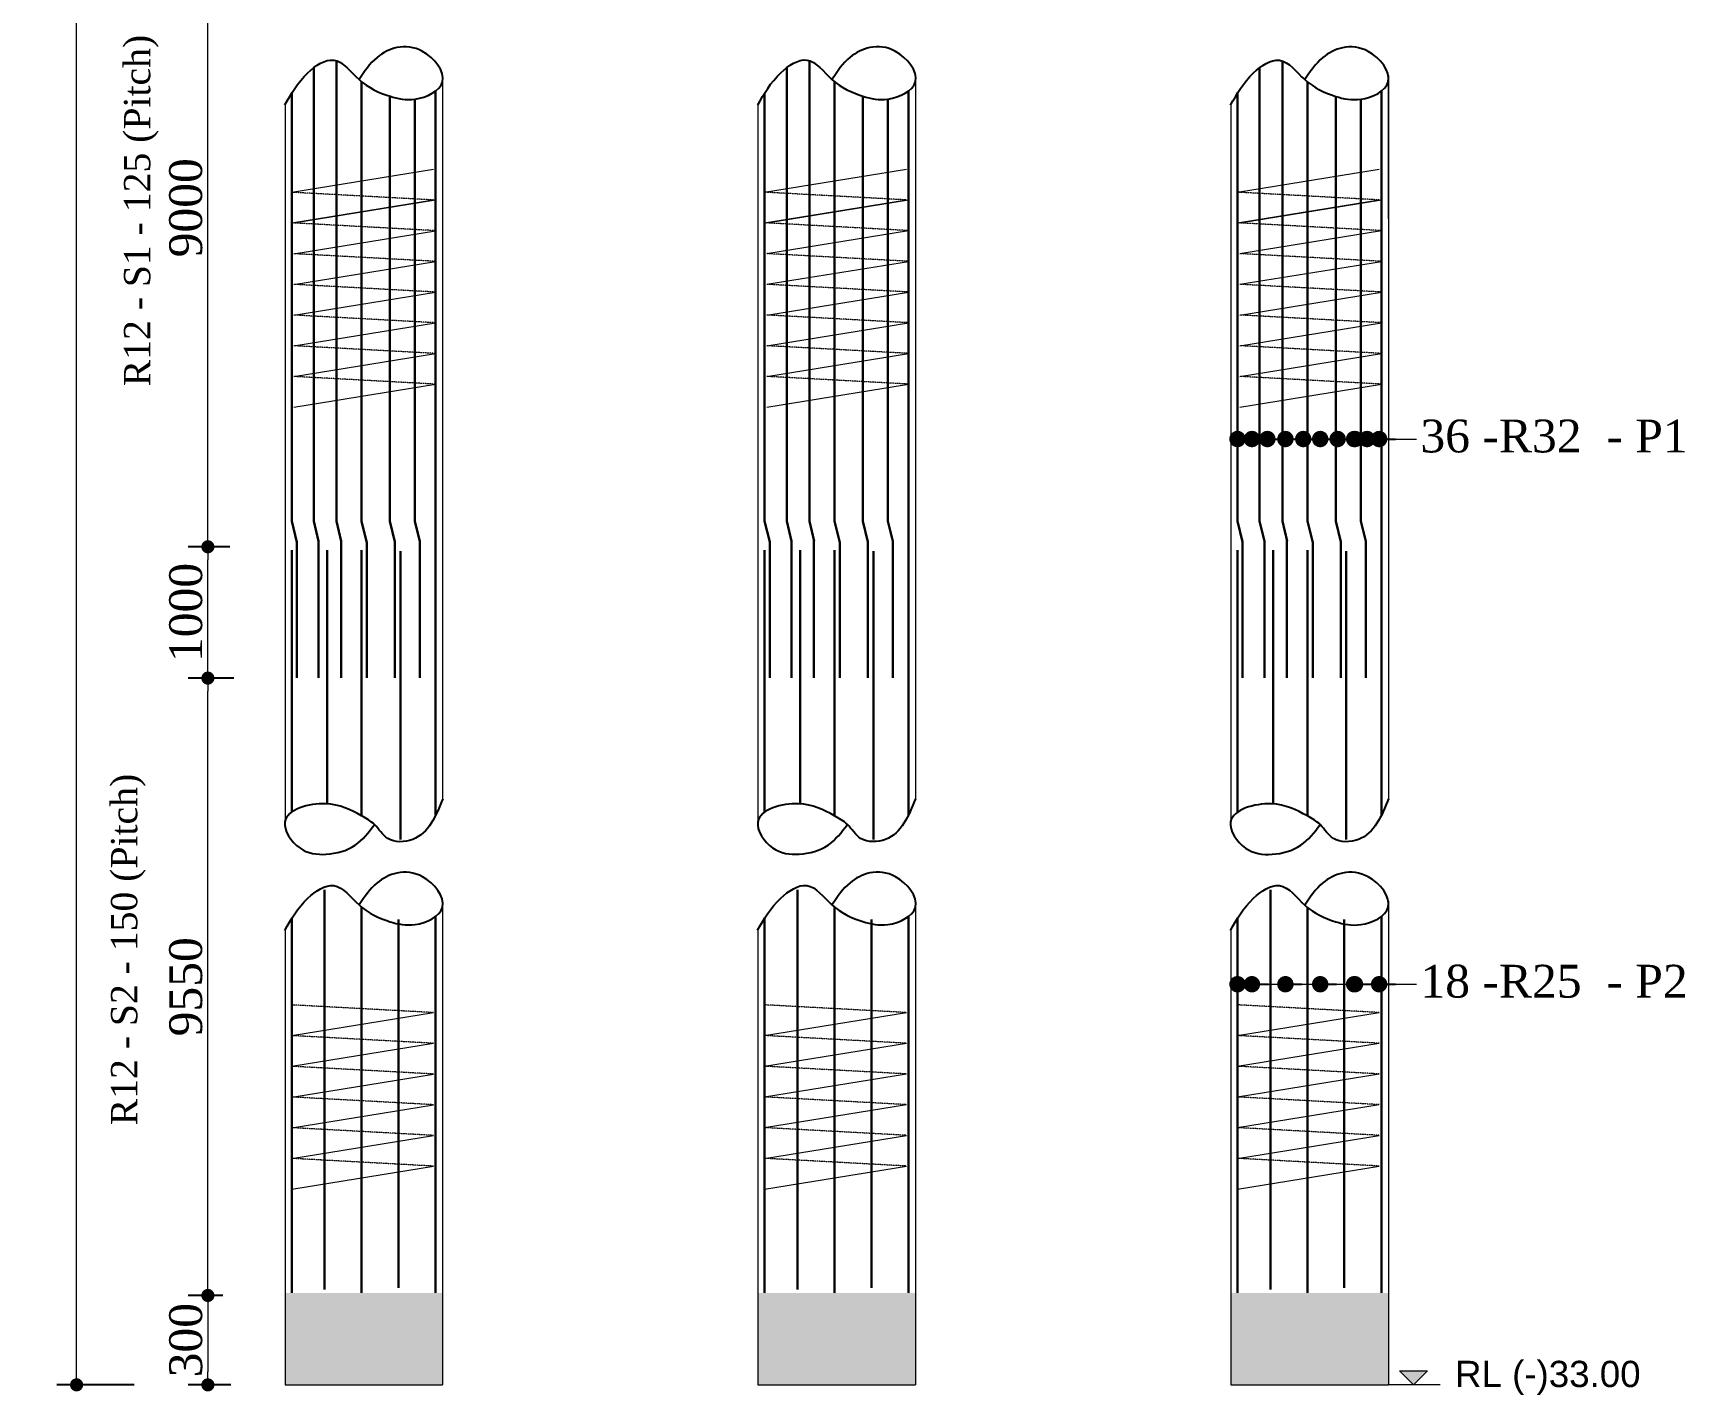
# Model space of a CAD drawing. Header units: millimetres. Extents: x -684453 to 35267, y -286696 to 273430.
# Drawn here: x -288820 to -276244, y 213991 to 224364 of the extents above; entities that cross this region are included whole.
import ezdxf

# ---------------------------------------------------------------- set-up
doc = ezdxf.new("R2010")
doc.units = ezdxf.units.MM
doc.header["$PDMODE"] = 2
doc.linetypes.add('DASHEDX2', pattern=[38.099999999999994, 25.4, -12.7])
doc.layers.get('Defpoints').update_dxf_attribs({"lineweight": 13})
for name, color, linetype, lineweight in [('Binder', 136, 'Continuous', 15), ('dim', 4, 'Continuous', 25), ('Dimision', 4, 'Continuous', 9), ('hatch', 65, 'Continuous', 9), ('Pile', 11, 'Continuous', 15), ('Reinf.', 12, 'Continuous', 30), ('Text', 7, 'Continuous', 15)]:
    doc.layers.add(name, color=color, linetype=linetype, lineweight=lineweight)
doc.styles.add('ROMANS', font='arial.ttf', dxfattribs={"height": 200})
doc.styles.get("Standard").update_dxf_attribs({"font": 'times.ttf'})
doc.dimstyles.new('ISO-25', dxfattribs={"dimtxt": 175, "dimasz": 100, "dimexe": 65, "dimexo": 115.625, "dimgap": 40, "dimtad": 1, "dimtoh": 1, "dimdec": 0, "dimtxsty": 'Standard', "dimblk": 'DOT', "dimcen": 300, "dimclrd": 256, "dimclre": 256, "dimclrt": 256, "dimadec": 0, "dimazin": 0, "dimtfac": 1, "dimtdec": 0, "dimtix": 1, "dimtmove": 0, "dimatfit": 3, "dimldrblk": 'DOT', "dimfxl": 75, "dimlwd": -1, "dimarcsym": 0})

# ---------------------------------------------------------------- blocks, each defined once
blk = doc.blocks.new('_Dot')
at = {"color": 0, "linetype": 'ByBlock', "lineweight": -2}
blk.add_line((-0.5, 0), (-1, 0), dxfattribs=at)
at = {"color": 0, "linetype": 'ByBlock', "const_width": 0.5}
blk.add_lwpolyline([(-0.25, 0, 1), (0.25, 0, 1)], format="xyb", close=True, dxfattribs=at)
blk = doc.blocks.new('*D234')
at = {"layer": 'Defpoints', "color": 0, "ltscale": 3, "transparency": 16777216}
for p in [(-287489.4396104515, 220450.9775330908), (-287206.9002775571, 220450.9775330908), (-287176.152978624, 219450.8138681691)]:
    blk.add_point(p, dxfattribs=at)
at = {"layer": 'Dimision', "color": 1, "lineweight": -2, "ltscale": 3, "transparency": 16777216}
for p, q in [((-287322.5252775571, 220450.9775330908), (-287639.4396104515, 220450.9775330908)), ((-287291.777978624, 219450.8138681691), (-287639.4396104515, 219450.8138681691))]:
    blk.add_line(p, q, dxfattribs=at)
at = {"layer": 'Dimision', "ltscale": 3, "transparency": 16777216}
blk.add_line((-287489.4396104515, 219550.8138681691), (-287489.4396104515, 220350.9775330908), dxfattribs=at)
at = {"layer": 'Dimision', "ltscale": 3, "transparency": 16777216, "xscale": 100, "yscale": 100, "zscale": 100}
for p, rotation in [((-287489.4396104515, 220450.9775330908), 90), ((-287489.4396104515, 219450.8138681691), 270)]:
    blk.add_blockref('_Dot', p, dxfattribs=dict(at, rotation=rotation))
at = {"layer": 'Dimision', "ltscale": 3, "transparency": 16777216, "insert": (-287656.602552052, 219950.89570063), "char_height": 250, "attachment_point": 5, "rotation": 90}
blk.add_mtext('1000', dxfattribs=at)
blk = doc.blocks.new('*D237')
at = {"layer": 'Defpoints', "color": 0, "ltscale": 3, "transparency": 16777216}
for p in [(-287489.4396104515, 219450.8138681691), (-287176.152978624, 219450.8138681691), (-287260.3062366275, 214748.9458845053)]:
    blk.add_point(p, dxfattribs=at)
at = {"layer": 'Dimision', "color": 1, "lineweight": -2, "ltscale": 3, "transparency": 16777216}
for p, q in [((-287291.777978624, 219450.8138681691), (-287639.4396104515, 219450.8138681691)), ((-287375.9312366275, 214748.9458845053), (-287639.4396104515, 214748.9458845053))]:
    blk.add_line(p, q, dxfattribs=at)
at = {"layer": 'Dimision', "ltscale": 3, "transparency": 16777216}
blk.add_line((-287489.4396104515, 214848.9458845053), (-287489.4396104515, 219350.8138681691), dxfattribs=at)
at = {"layer": 'Dimision', "ltscale": 3, "transparency": 16777216, "xscale": 100, "yscale": 100, "zscale": 100}
for p, rotation in [((-287489.4396104515, 219450.8138681691), 90), ((-287489.4396104515, 214748.9458845053), 270)]:
    blk.add_blockref('_Dot', p, dxfattribs=dict(at, rotation=rotation))
at = {"layer": 'Dimision', "ltscale": 3, "transparency": 16777216, "insert": (-287656.9630423188, 217099.8798763373), "char_height": 250, "attachment_point": 5, "rotation": 90}
blk.add_mtext('9550', dxfattribs=at)
blk = doc.blocks.new('*D210')
at = {"layer": 'Defpoints', "color": 0, "ltscale": 3, "transparency": 16777216}
for p in [(-287489.4396104515, 225615.2253935281), (-287187.9503099878, 225615.2253935281), (-287206.9002775571, 220450.9775330908)]:
    blk.add_point(p, dxfattribs=at)
at = {"layer": 'Dimision', "color": 1, "lineweight": -2, "ltscale": 3, "transparency": 16777216}
for p, q in [((-287303.5753099878, 225615.2253935281), (-287639.4396104515, 225615.2253935281)), ((-287322.5252775571, 220450.9775330908), (-287639.4396104515, 220450.9775330908))]:
    blk.add_line(p, q, dxfattribs=at)
at = {"layer": 'Dimision', "ltscale": 3, "transparency": 16777216}
blk.add_line((-287489.4396104515, 220550.9775330908), (-287489.4396104515, 225515.2253935281), dxfattribs=at)
at = {"layer": 'Dimision', "ltscale": 3, "transparency": 16777216, "xscale": 100, "yscale": 100, "zscale": 100}
for p, rotation in [((-287489.4396104515, 225615.2253935281), 90), ((-287489.4396104515, 220450.9775330908), 270)]:
    blk.add_blockref('_Dot', p, dxfattribs=dict(at, rotation=rotation))
at = {"layer": 'Dimision', "ltscale": 3, "transparency": 16777216, "insert": (-287656.9630423188, 223033.1014633095), "char_height": 250, "attachment_point": 5, "rotation": 90}
blk.add_mtext('9000', dxfattribs=at)
blk = doc.blocks.new('*D213')
at = {"layer": 'Defpoints', "color": 0, "ltscale": 3, "transparency": 16777216}
for p in [(-287260.3062366275, 214748.9458845053), (-287489.4396104515, 214068.1852060935), (-287199.8020561904, 214068.1852060935)]:
    blk.add_point(p, dxfattribs=at)
at = {"layer": 'Dimision', "color": 1, "lineweight": -2, "ltscale": 3, "transparency": 16777216}
for p, q in [((-287375.9312366275, 214748.9458845053), (-287639.4396104515, 214748.9458845053)), ((-287315.4270561904, 214068.1852060935), (-287639.4396104515, 214068.1852060935))]:
    blk.add_line(p, q, dxfattribs=at)
at = {"layer": 'Dimision', "ltscale": 3, "transparency": 16777216}
blk.add_line((-287489.4396104515, 214648.9458845053), (-287489.4396104515, 214168.1852060935), dxfattribs=at)
at = {"layer": 'Dimision', "ltscale": 3, "transparency": 16777216, "xscale": 100, "yscale": 100, "zscale": 100}
for p, rotation in [((-287489.4396104515, 214748.9458845053), 90), ((-287489.4396104515, 214068.1852060935), 270)]:
    blk.add_blockref('_Dot', p, dxfattribs=dict(at, rotation=rotation))
at = {"layer": 'Dimision', "ltscale": 3, "transparency": 16777216, "insert": (-287656.602552052, 214408.5655452995), "char_height": 250, "attachment_point": 5, "rotation": 90}
blk.add_mtext('300', dxfattribs=at)
blk = doc.blocks.new('*D214')
at = {"layer": 'Defpoints', "color": 0, "ltscale": 3, "transparency": 16777216}
for p in [(-288488.8604336396, 238369.1384806906), (-287985.8038045523, 238369.1384806906), (-287934.6437449149, 214068.1852060935)]:
    blk.add_point(p, dxfattribs=at)
at = {"layer": 'Dimision', "color": 1, "lineweight": -2, "ltscale": 3, "transparency": 16777216}
for p, q in [((-288101.4288045523, 238369.1384806906), (-288638.8604336396, 238369.1384806906)), ((-288050.2687449149, 214068.1852060935), (-288638.8604336396, 214068.1852060935))]:
    blk.add_line(p, q, dxfattribs=at)
at = {"layer": 'Dimision', "ltscale": 3, "transparency": 16777216}
blk.add_line((-288488.8604336396, 214168.1852060935), (-288488.8604336396, 238269.1384806906), dxfattribs=at)
at = {"layer": 'Dimision', "ltscale": 3, "transparency": 16777216, "xscale": 100, "yscale": 100, "zscale": 100}
for p, rotation in [((-288488.8604336396, 238369.1384806906), 90), ((-288488.8604336396, 214068.1852060935), 270)]:
    blk.add_blockref('_Dot', p, dxfattribs=dict(at, rotation=rotation))
at = {"layer": 'Dimision', "ltscale": 3, "transparency": 16777216, "insert": (-288656.3838655068, 226218.6618433921), "char_height": 250, "attachment_point": 5, "rotation": 90}
blk.add_mtext('39850', dxfattribs=at)

msp = doc.modelspace()

# ---------------------------------------------------------------- hatches: boundary and pattern name
at = {"layer": 'Dimision', "ltscale": 5}
msp.add_hatch(color=256, dxfattribs=at).paths.add_polyline_path([(-278417.2334197339, 214174.0811482804), (-278205.1013853779, 214174.0811482804), (-278311.1674025559, 214068.0151311025)])
at = {"layer": 'hatch', "ltscale": 30}
h = msp.add_hatch(dxfattribs=at)
h.set_pattern_fill('AR-CONC', color=256, style=0)
h.set_pattern_definition([(49.99999999999999, (0, 121575.453431427), (182.184668996004, -15.93908553890309), [19.05, -209.55]), (355, (0, 121575.453431427), (-35.24282597566699, 191.05664288218), [15.24, -167.64]), (100.451, (15.182, 121574.125181427), (146.9425016659592, 175.1166878202919), [16.19, -178.09]), (46.18420000000001, (0, 121626.253431427), (271.0790408921299, -42.04232793272715), [28.575, -314.325]), (96.6356, (22.5899, 121622.749931427), (237.4042344662371, 247.4255558900492), [24.285, -267.135]), (351.1840000000001, (0, 121626.253431427), (237.4046058139339, 247.4251178605977), [22.86, -251.46]), (21, (25.4, 121613.553431427), (151.6148798353833, -102.2655185167625), [19.05, -209.55]), (326.0000000000001, (25.4, 121613.553431427), (61.80202834764707, 184.1879661223193), [15.24, -167.64]), (71.4514, (38.0345, 121605.031331427), (213.4164907701245, 81.92285771605745), [16.19, -178.09]), (37.50000000000001, (0, 121575.453431427), (3.088603250591817, 84.55503887315311), [0, -165.608, 0, -170.18, 0, -168.275]), (7.499999999999999, (0, 121575.453431427), (66.81966251030575, 100.1805748181195), [0, -97.02799999999999, 0, -161.798, 0, -64.135]), (327.5, (-56.642, 121575.453431427), (135.5905951668714, -5.728743992673458), [0, -63.5, 0, -198.12, 0, -262.89]), (317.5, (-82.042, 121575.453431427), (148.129181386018, 25.42649103333301), [0, -82.55, 0, -131.572, 0, -186.69])])
h.paths.add_polyline_path([(-285702.9799834638, 214768.7292444521), (-286902.122175465, 214768.7292444521), (-286902.1221754651, 214068.1852060934), (-285703.0068103077, 214068.1852060934)])
h.paths.add_polyline_path([(-282102.1221754651, 214768.7292444521), (-283302.1221754651, 214768.7292444521), (-283302.122175465, 214068.1852060934), (-282102.122175465, 214068.1852060934)])
h.paths.add_polyline_path([(-278502.122175465, 214768.7292444521), (-279702.122175465, 214768.7292444521), (-279702.122175465, 214068.1852060934), (-278502.1221754651, 214068.1852060934)])

# ---------------------------------------------------------------- linework, layer by layer
at = {"layer": 'Binder', "ltscale": 5}
for p, q in [((-286851.4325157329, 223150.9910689036), (-285772.5860901425, 223326.1346797883)), ((-283250.5478628036, 223151.463378623), (-282171.7014372132, 223326.6069895076)), ((-279650.5478628036, 223151.463378623), (-278571.7014372132, 223326.6069895076)), ((-286851.432515733, 222917.1822149949), (-285772.5860901426, 223092.3258258796)), ((-286834.3168594014, 222917.1822149949), (-285755.470433811, 223092.3258258796)), ((-283250.5478628036, 222917.6545247142), (-282171.7014372132, 223092.7981355988)), ((-283233.432206472, 222917.6545247142), (-282154.5857808816, 223092.7981355988)), ((-279650.5478628036, 222917.6545247142), (-278571.7014372132, 223092.7981355988)), ((-279633.432206472, 222917.6545247142), (-278554.5857808816, 223092.7981355988)), ((-286834.3168594014, 222683.3733610861), (-285755.470433811, 222858.5169719708)), ((-283233.432206472, 222683.8456708054), (-282154.5857808816, 222858.98928169)), ((-279633.432206472, 222683.8456708054), (-278554.5857808816, 222858.98928169)), ((-286834.3168594014, 222449.5645071773), (-285755.470433811, 222624.708118062)), ((-283233.432206472, 222450.0368168966), (-282154.5857808816, 222625.1804277812)), ((-279633.432206472, 222450.0368168966), (-278554.5857808816, 222625.1804277812)), ((-286834.3168594014, 222215.7556532685), (-285755.470433811, 222390.8992641532)), ((-283233.432206472, 222216.2279629878), (-282154.5857808816, 222391.3715738725)), ((-279633.432206472, 222216.2279629878), (-278554.5857808816, 222391.3715738725)), ((-286834.3168594014, 221981.9467993597), (-285755.470433811, 222157.0904102444)), ((-283233.432206472, 221982.419109079), (-282154.5857808816, 222157.5627199637)), ((-279633.432206472, 221982.419109079), (-278554.5857808816, 222157.5627199637)), ((-286834.3168594015, 221748.1379454509), (-285755.4704338111, 221923.2815563356)), ((-283233.4322064721, 221748.6102551702), (-282154.5857808817, 221923.7538660549)), ((-279633.4322064721, 221748.6102551702), (-278554.5857808817, 221923.7538660549)), ((-286834.3168594015, 221514.3290915421), (-285755.4704338111, 221689.4727024268)), ((-283233.4322064721, 221514.8014012614), (-282154.5857808818, 221689.9450121461)), ((-279633.4322064721, 221514.8014012614), (-278554.5857808818, 221689.9450121461)), ((-286851.4325157329, 216728.0835281381), (-285772.5860901425, 216903.2271390228)), ((-283250.5478628036, 216728.5558378574), (-282171.7014372132, 216903.699448742)), ((-279650.5478628036, 216728.5558378574), (-278571.7014372132, 216903.699448742)), ((-286851.4325157329, 216494.2746742293), (-285772.5860901425, 216669.418285114)), ((-283250.5478628036, 216494.7469839486), (-282171.7014372132, 216669.8905948332)), ((-279650.5478628036, 216494.7469839486), (-278571.7014372132, 216669.8905948332)), ((-286851.432515733, 216260.4658203205), (-285772.5860901426, 216435.6094312052)), ((-283250.5478628036, 216260.9381300398), (-282171.7014372132, 216436.0817409244)), ((-279650.5478628036, 216260.9381300398), (-278571.7014372132, 216436.0817409244)), ((-286851.432515733, 216026.6569664117), (-285772.5860901426, 216201.8005772964)), ((-283250.5478628036, 216027.129276131), (-282171.7014372132, 216202.2728870157)), ((-279650.5478628036, 216027.129276131), (-278571.7014372132, 216202.2728870157)), ((-286851.4325157331, 215792.8481125029), (-285772.5860901427, 215967.9917233876)), ((-283250.5478628037, 215793.3204222222), (-282171.7014372133, 215968.4640331069)), ((-279650.5478628037, 215793.3204222222), (-278571.7014372133, 215968.4640331069)), ((-286851.4325157331, 215559.0392585941), (-285772.5860901427, 215734.1828694788)), ((-283250.5478628037, 215559.5115683134), (-282171.7014372133, 215734.6551791981)), ((-279650.5478628037, 215559.5115683134), (-278571.7014372133, 215734.6551791981))]:
    msp.add_line(p, q, dxfattribs=at)
at = {"layer": 'Binder', "linetype": 'DASHEDX2', "ltscale": 0.006999999999999999}
for p, q in [((-285772.5860901425, 223092.3258258796), (-286851.4325157329, 223150.9910689036)), ((-282171.7014372132, 223092.7981355988), (-283250.5478628036, 223151.463378623)), ((-278571.7014372132, 223092.7981355988), (-279650.5478628036, 223151.463378623)), ((-285755.470433811, 222858.5169719708), (-286834.3168594014, 222917.1822149949)), ((-282154.5857808816, 222858.98928169), (-283233.432206472, 222917.6545247142)), ((-278554.5857808816, 222858.98928169), (-279633.432206472, 222917.6545247142)), ((-285755.470433811, 222624.708118062), (-286834.3168594014, 222683.3733610861)), ((-282154.5857808816, 222625.1804277812), (-283233.432206472, 222683.8456708054)), ((-278554.5857808816, 222625.1804277812), (-279633.432206472, 222683.8456708054)), ((-285755.470433811, 222390.8992641532), (-286834.3168594014, 222449.5645071773)), ((-282154.5857808816, 222391.3715738725), (-283233.432206472, 222450.0368168966)), ((-278554.5857808816, 222391.3715738725), (-279633.432206472, 222450.0368168966)), ((-285755.470433811, 222157.0904102444), (-286834.3168594014, 222215.7556532685)), ((-282154.5857808816, 222157.5627199637), (-283233.432206472, 222216.2279629878)), ((-278554.5857808816, 222157.5627199637), (-279633.432206472, 222216.2279629878)), ((-285755.4704338111, 221923.2815563356), (-286834.3168594015, 221981.9467993597)), ((-282154.5857808817, 221923.7538660549), (-283233.4322064721, 221982.419109079)), ((-278554.5857808817, 221923.7538660549), (-279633.4322064721, 221982.419109079)), ((-285755.4704338111, 221689.4727024268), (-286834.3168594015, 221748.1379454509)), ((-282154.5857808818, 221689.9450121461), (-283233.4322064721, 221748.6102551702)), ((-278554.5857808818, 221689.9450121461), (-279633.4322064721, 221748.6102551702)), ((-285772.5860901426, 216903.2271390228), (-286851.432515733, 216961.8923820468)), ((-282171.7014372132, 216903.699448742), (-283250.5478628036, 216962.3646917662)), ((-278571.7014372132, 216903.699448742), (-279650.5478628036, 216962.3646917662)), ((-285772.5860901426, 216669.418285114), (-286851.432515733, 216728.0835281381)), ((-282171.7014372132, 216669.8905948332), (-283250.5478628036, 216728.5558378574)), ((-278571.7014372132, 216669.8905948332), (-279650.5478628036, 216728.5558378574)), ((-285772.5860901426, 216435.6094312052), (-286851.432515733, 216494.2746742293)), ((-282171.7014372132, 216436.0817409244), (-283250.5478628036, 216494.7469839486)), ((-278571.7014372132, 216436.0817409244), (-279650.5478628036, 216494.7469839486)), ((-285772.5860901426, 216201.8005772964), (-286851.432515733, 216260.4658203205)), ((-282171.7014372132, 216202.2728870157), (-283250.5478628036, 216260.9381300398)), ((-278571.7014372132, 216202.2728870157), (-279650.5478628036, 216260.9381300398)), ((-285772.5860901427, 215967.9917233876), (-286851.4325157331, 216026.6569664117)), ((-282171.7014372133, 215968.4640331069), (-283250.5478628037, 216027.129276131)), ((-278571.7014372133, 215968.4640331069), (-279650.5478628037, 216027.129276131)), ((-285772.5860901427, 215734.1828694788), (-286851.4325157331, 215792.8481125029)), ((-282171.7014372133, 215734.6551791981), (-283250.5478628037, 215793.3204222222)), ((-278571.7014372133, 215734.6551791981), (-279650.5478628037, 215793.3204222222))]:
    msp.add_line(p, q, dxfattribs=at)
at = {"layer": 'dim', "ltscale": 30}
for points in [[(-286902.7137489411, 223816.275498179), (-286728.2762949332, 224061.0575246183), (-286530.6075915846, 224157.6672731195), (-286338.3775331513, 224009.5661014698), (-286102.8273527388, 223882.4185354718), (-285912.1557997293, 223860.3014209847), (-285702.6247341656, 223993.2396685909), (-285854.9375680402, 224224.0671616101), (-286050.7929385606, 224252.6494586107), (-286200.4959014504, 224178.7548189821), (-286338.3775331513, 224009.5661014698)], [(-283302.2111902405, 223816.7478225302), (-283127.7737362326, 224061.5298489695), (-282930.105032884, 224158.1395974707), (-282737.8749744507, 224010.0384258211), (-282502.3247940382, 223882.890859823), (-282311.6532410287, 223860.7737453359), (-282102.122175465, 223993.7119929421), (-282254.4350093395, 224224.5394859614), (-282450.29037986, 224253.1217829619), (-282599.9933427498, 224179.2271433334), (-282737.8749744507, 224010.0384258211)], [(-279702.9387988399, 223815.6648621665), (-279528.501344832, 224060.4468886058), (-279330.8326414833, 224157.056637107), (-279138.60258305, 224008.9554654573), (-278903.0524026375, 223881.8078994593), (-278712.3808496281, 223859.6907849722), (-278502.8497840643, 223992.6290325784), (-278655.1626179389, 224223.4565255977), (-278851.0179884593, 224252.0388225982), (-279000.7209513491, 224178.1441829696), (-279138.60258305, 224008.9554654573)], [(-285700.4178879619, 218532.2104805112), (-285930.2156388819, 218222.3757247018), (-286120.0889154262, 218229.8013645679), (-286221.2725385295, 218335.7916924389), (-286318.6455184111, 218401.6795942843), (-286592.8620538053, 218493.436094455), (-286902.6247341657, 218356.119556507), (-286790.4695404604, 218157.391227334), (-286587.6130048842, 218109.6532287648), (-286368.5485464131, 218178.3362456243), (-286221.2725385295, 218335.7916924389)], [(-282102.122175465, 218532.6828048624), (-282329.7130801813, 218222.848049053), (-282519.5863567256, 218230.2736889191), (-282620.7699798289, 218336.2640167902), (-282718.1429597105, 218402.1519186356), (-282992.3594951046, 218493.9084188062), (-283302.1221754651, 218356.5918808582), (-283189.9669817598, 218157.8635516853), (-282987.1104461835, 218110.125553116), (-282768.0459877125, 218178.8085699756), (-282620.7699798289, 218336.2640167902)], [(-278500.4621502035, 218531.5998444987), (-278730.4406887806, 218221.7650886893), (-278920.313965325, 218229.1907285554), (-279021.4975884282, 218335.1810564265), (-279118.8705683099, 218401.0689582719), (-279393.087103704, 218492.8254584425), (-279702.8497840645, 218355.5089204945), (-279590.6945903591, 218156.7805913216), (-279387.8380547829, 218109.0425927523), (-279168.7735963119, 218177.7256096119), (-279021.4975884282, 218335.1810564265)], [(-286904.6377021659, 217529.7684581866), (-286728.2762949333, 217774.5504846259), (-286530.6075915847, 217871.1602331271), (-286338.3775331514, 217723.0590614774), (-286102.8273527389, 217595.9114954794), (-285912.1557997294, 217573.7943809923), (-285702.6247341657, 217706.7326285985), (-285854.9375680402, 217937.5601216177), (-286050.7929385607, 217966.1424186183), (-286200.4959014505, 217892.2477789897), (-286338.3775331514, 217723.0590614774)], [(-283304.1351434653, 217530.2407825378), (-283127.7737362327, 217775.0228089771), (-282930.1050328841, 217871.6325574783), (-282737.8749744507, 217723.5313858287), (-282502.3247940383, 217596.3838198307), (-282311.6532410288, 217574.2667053435), (-282102.122175465, 217707.2049529497), (-282254.4350093396, 217938.032445969), (-282450.29037986, 217966.6147429696), (-282599.9933427498, 217892.720103341), (-282737.8749744507, 217723.5313858287)], [(-279704.8627520647, 217529.1578221741), (-279528.501344832, 217773.9398486134), (-279330.8326414834, 217870.5495971146), (-279138.6025830501, 217722.4484254649), (-278903.0524026376, 217595.300859467), (-278712.3808496281, 217573.1837449798), (-278502.8497840644, 217706.121992586), (-278655.1626179389, 217936.9494856053), (-278851.0179884594, 217965.5317826059), (-279000.7209513492, 217891.6371429773), (-279138.6025830501, 217722.4484254649)]]:
    msp.add_spline(points, degree=3, dxfattribs=at)
at = {"layer": 'Dimision', "ltscale": 5}
for p, q in [((-278288.1595609185, 221271.8503908116), (-278288.1595609185, 221271.8503908116)), ((-278288.1595609185, 221271.8503908116), (-278288.1595609185, 221271.8503908116)), ((-278107.972195294, 214068.0151311025), (-278504.8201400075, 214068.0151311025))]:
    msp.add_line(p, q, dxfattribs=at)
msp.add_lwpolyline([(-278417.2334197339, 214174.0811482804), (-278205.1013853779, 214174.0811482804), (-278311.1674025559, 214068.0151311025)], close=True, dxfattribs=at)
at = {"layer": 'Pile', "ltscale": 3}
for p, q in [((-285702.6247341657, 224045.5483820064), (-285702.8360909388, 218526.2734187277)), ((-282102.884951561, 224049.2708681094), (-282102.9489345652, 222948.7532351736)), ((-282102.122175465, 224046.0207063575), (-282102.122175465, 218532.6828048624)), ((-278502.8497840644, 224044.9377459939), (-278502.9105567768, 222948.7532351736)), ((-278502.122175465, 224041.4682204777), (-278502.122175465, 218527.5288968932)), ((-286902.122175465, 223817.3319520174), (-286902.122175465, 222915.6967627318)), ((-286902.122175465, 223817.3319520173), (-286902.122175465, 218317.2429252421)), ((-283302.122175465, 223816.9067891192), (-283302.122175465, 222915.2074799518)), ((-283302.122175465, 223816.9067891192), (-283302.122175465, 218320.8024374409)), ((-279702.122175465, 223817.1232124711), (-279702.122175465, 222915.2739209472)), ((-279702.122175465, 223817.1232124712), (-279702.122175465, 218315.3726563401)), ((-285702.8654308992, 217760.1029909633), (-285703.0068103077, 214068.1852060934)), ((-282102.122175465, 217759.513236505), (-282102.122175465, 214068.1852060934)), ((-278502.122175465, 217754.9607019496), (-278502.122175465, 214068.1852060934)), ((-286902.122175465, 217534.1897231552), (-286902.122175465, 214068.1852060934)), ((-283302.122175465, 217533.7788542098), (-283302.122175465, 214068.1852060934)), ((-279702.122175465, 217533.974562632), (-279702.122175465, 214068.1852060934)), ((-286902.122175465, 214068.1852060934), (-285702.122175465, 214068.1852060934)), ((-283302.122175465, 214068.1852060934), (-282102.122175465, 214068.1852060934)), ((-279702.122175465, 214068.1852060934), (-278502.122175465, 214068.1852060934))]:
    msp.add_line(p, q, dxfattribs=at)
at = {"layer": 'Reinf.', "ltscale": 5}
for p, q in [((-286510.1632924038, 220645.8151867587), (-286510.1632924037, 224152.8093253795)), ((-282909.2786394744, 220646.287496478), (-282909.2786394744, 224153.2816350988)), ((-279309.2786394744, 220646.287496478), (-279309.2786394744, 224153.2816350988)), ((-286683.1490847135, 220645.8151867585), (-286683.1490847135, 224099.8931866356)), ((-286319.340901494, 220645.8151867584), (-286319.340901494, 223992.9267278329)), ((-283082.2644317842, 220646.2874964778), (-283082.2644317842, 224100.3654963549)), ((-282718.4562485646, 220646.2874964776), (-282718.4562485646, 223993.3990375522)), ((-279482.2644317842, 220646.2874964778), (-279482.2644317842, 224100.3654963549)), ((-279118.4562485646, 220646.2874964776), (-279118.4562485646, 223993.3990375522)), ((-286103.2094469678, 220645.8151867582), (-286103.2094469678, 223882.4185501038)), ((-282502.3247940384, 220646.2874964775), (-282502.3247940384, 223882.8908598231)), ((-278902.3247940384, 220646.2874964775), (-278902.3247940384, 223882.8908598231)), ((-286851.4325157329, 220645.8151867584), (-286812.5913344343, 220487.2249462558)), ((-286683.1490847135, 220645.8151867584), (-286646.8437358245, 220493.8269917971)), ((-286510.1632924037, 220645.8151867584), (-286473.8579435147, 220493.8269917971)), ((-286319.340901494, 220645.8151867584), (-286278.5155229819, 220482.0590842233)), ((-286103.2094469678, 220645.8151867584), (-286065.0636013363, 220489.0352542729)), ((-285912.5378939583, 220645.8151867584), (-285875.6377743536, 220492.2785048638)), ((-283250.5478628036, 220646.2874964777), (-283211.7066815049, 220487.6972559751)), ((-283082.2644317842, 220646.2874964777), (-283045.9590828951, 220494.2993015163)), ((-282909.2786394744, 220646.2874964777), (-282872.9732905853, 220494.2993015163)), ((-282718.4562485646, 220646.2874964777), (-282677.6308700526, 220482.5313939425)), ((-282502.3247940384, 220646.2874964777), (-282464.1789484069, 220489.5075639922)), ((-282311.653241029, 220646.2874964776), (-282274.7531214242, 220492.7508145832)), ((-279650.5478628036, 220646.2874964777), (-279611.7066815049, 220487.6972559751)), ((-279482.2644317842, 220646.2874964777), (-279445.9590828951, 220494.2993015163)), ((-279309.2786394744, 220646.2874964777), (-279272.9732905853, 220494.2993015163)), ((-279118.4562485646, 220646.2874964777), (-279077.6308700526, 220482.5313939425)), ((-278902.3247940384, 220646.2874964777), (-278864.1789484069, 220489.5075639922)), ((-278711.653241029, 220646.2874964776), (-278674.7531214242, 220492.7508145832)), ((-286812.5913344343, 219453.4952875807), (-286812.5913344342, 220487.2249462557)), ((-286646.8437358245, 219453.4952875807), (-286646.8437358245, 220493.826991797)), ((-286475.8344166533, 219453.4952875807), (-286475.8344166533, 220498.9727441829)), ((-286278.5155229819, 219453.4952875807), (-286278.5155229819, 220482.0590842232)), ((-286065.0636013363, 219453.4952875807), (-286065.0636013363, 220489.0352542729)), ((-285875.6377743537, 219453.4952875807), (-285875.6377743536, 220492.278504864)), ((-283211.7066815049, 219453.9675973), (-283211.7066815048, 220487.697255975)), ((-283045.9590828951, 219453.9675973), (-283045.9590828951, 220494.2993015163)), ((-282874.9497637239, 219453.9675973), (-282874.9497637239, 220499.4450539022)), ((-282677.6308700526, 219453.9675973), (-282677.6308700526, 220482.5313939425)), ((-282464.1789484069, 219453.9675973), (-282464.1789484069, 220489.5075639922)), ((-282274.7531214243, 219453.9675973), (-282274.7531214242, 220492.7508145832)), ((-279611.7066815049, 219453.9675973), (-279611.7066815048, 220487.697255975)), ((-279445.9590828951, 219453.9675973), (-279445.9590828951, 220494.2993015163)), ((-279274.9497637239, 219453.9675973), (-279274.9497637239, 220499.4450539022)), ((-279077.6308700526, 219453.9675973), (-279077.6308700526, 220482.5313939425)), ((-278864.1789484069, 219453.9675973), (-278864.1789484069, 220489.5075639922)), ((-278674.7531214243, 219453.9675973), (-278674.7531214242, 220492.7508145832)), ((-286581.1387345914, 218489.4225608422), (-286581.1387345914, 220425.7444304849)), ((-286319.3408834073, 218402.3239948724), (-286319.3408834073, 220425.7444304849)), ((-282980.2540997488, 218489.4225608422), (-282980.2540997488, 220425.7444304849)), ((-282718.4562485646, 218402.3239948724), (-282718.4562485646, 220425.7444304849)), ((-279380.2540997488, 218489.4225608422), (-279380.2540997488, 220425.7444304849)), ((-279118.4562485646, 218402.3239948724), (-279118.4562485646, 220425.7444304849)), ((-286601.1439613537, 214793.9410494942), (-286601.1439613537, 217838.9780057897)), ((-283000.2593265111, 214793.9410494942), (-283000.2593265111, 217838.9780057897)), ((-279400.2593265111, 214793.9410494942), (-279400.2593265111, 217838.9780057897)), ((-286319.3408834073, 214768.7292444521), (-286319.3408834073, 217706.89250848)), ((-282718.4562485646, 214768.7292444521), (-282718.4562485646, 217706.89250848)), ((-279118.4562485646, 214768.7292444521), (-279118.4562485646, 217706.89250848))]:
    msp.add_line(p, q, dxfattribs=at)
for points in [[(-286851.4325157329, 220645.8151867584), (-286851.4325157329, 223905.6038105682)], [(-285912.5378939583, 220645.8151867584), (-285912.5378939583, 223860.3014356166)], [(-285755.470433811, 218409.6633865585), (-285755.470433811, 223922.2643912109)], [(-283250.5478628036, 220646.2874964777), (-283250.5478628036, 223906.0761202875)], [(-282311.653241029, 220646.2874964776), (-282311.653241029, 223860.7737453359)], [(-282154.5857808816, 218410.1356962777), (-282154.5857808816, 223922.7367009302)], [(-279650.5478628036, 220646.2874964777), (-279650.5478628036, 223906.0761202875)], [(-278711.653241029, 220646.2874964776), (-278711.653241029, 223860.7737453359)], [(-278554.5857808816, 218410.1356962777), (-278554.5857808816, 223922.7367009302)], [(-286851.4325157329, 218430.0362144468), (-286851.4325157329, 220425.2721207656)], [(-286023.9143620141, 218222.6616019521), (-286023.9143620141, 220417.7948940645)], [(-283250.5478628036, 218430.5085241661), (-283250.5478628036, 220425.7444304849)], [(-282423.0297271715, 218222.6616019521), (-282423.0297271715, 220417.7948940645)], [(-279650.5478628036, 218430.5085241661), (-279650.5478628036, 220425.7444304849)], [(-278823.0297271715, 218222.6616019521), (-278823.0297271715, 220417.7948940645)], [(-286851.4325157329, 214768.2569347328), (-286851.4325157329, 217620.9059934116)], [(-286038.6977076504, 214806.5475148541), (-286038.6977076504, 217612.0849757455)], [(-285755.470433811, 214768.2569347328), (-285755.470433811, 217635.7568704534)], [(-283250.5478628036, 214768.7292444521), (-283250.5478628036, 217621.3783031308)], [(-282437.8130728078, 214806.5475148541), (-282437.8130728078, 217612.0849757455)], [(-282154.5857808816, 214768.7292444521), (-282154.5857808816, 217636.2291801726)], [(-279650.5478628036, 214768.7292444521), (-279650.5478628036, 217621.3783031308)], [(-278837.8130728078, 214806.5475148541), (-278837.8130728078, 217612.0849757455)], [(-278554.5857808816, 214768.7292444521), (-278554.5857808816, 217636.2291801726)]]:
    msp.add_lwpolyline(points, dxfattribs=at)

# ---------------------------------------------------------------- texts
at = {"layer": 'Dimision', "ltscale": 3, "char_height": 200, "attachment_point": 5, "rotation": 90}
for s, insert in [('R12 - S1 - 125 (Pitch)', (-287995.6786348568, 223011.7778269107)), ('R12 - S2 - 150 (Pitch)', (-288094.5455382649, 217383.6081073332))]:
    msp.add_mtext(s, dxfattribs=dict(at, insert=insert))
at = {"layer": 'Text'}
for s, p in [('36 -R32  - P1', (-278258.228232774, 221169.9046820078)), ('18 -R25  - P2', (-278258.228232774, 217017.5347452673))]:
    msp.add_text(s, height=250, dxfattribs=at).set_placement(p)
at = {"layer": 'Text', "style": 'ROMANS'}
msp.add_text('RL (-)33.00', height=200, dxfattribs=at).set_placement((-277994.6811503019, 214051.3211044574))

# ---------------------------------------------------------------- dimensions: what is measured, and where the dimension line sits
at = {"layer": 'Dimision', "ltscale": 3}
for base, p1, p2, text, picture, middle in [((-288488.8604336396, 238369.1384806906), (-287934.6437449148, 214068.1852060934), (-287985.8038045522, 238369.1384806905), '39850', '*D214', (-288656.3838655068, 226218.6618433921)), ((-287489.4396104515, 225615.2253935281), (-287206.900277557, 220450.9775330907), (-287187.9503099877, 225615.225393528), '9000', '*D210', (-287656.9630423188, 223033.1014633095)), ((-287489.4396104515, 219450.8138681691), (-287260.3062366274, 214748.9458845052), (-287176.1529786239, 219450.813868169), '9550', '*D237', (-287656.9630423188, 217099.8798763373)), ((-287489.4396104515, 214068.1852060935), (-287260.3062366274, 214748.9458845052), (-287199.8020561903, 214068.1852060934), '300', '*D213', (-287656.602552052, 214408.5655452995))]:
    dim = msp.add_linear_dim(base=base, p1=p1, p2=p2, angle=90, text=text, dimstyle='ISO-25', override={"dimtxt": 250, "dimexe": 150, "dimclre": 1}, dxfattribs=at)
    dim.commit()
    dim.dimension.update_dxf_attribs({"geometry": picture, "text_midpoint": middle})
dim = msp.add_linear_dim(base=(-287489.4396104515, 220450.9775330908), p1=(-287176.1529786239, 219450.813868169), p2=(-287206.900277557, 220450.9775330907), angle=90, dimstyle='ISO-25', override={"dimtxt": 250, "dimexe": 150, "dimclre": 1}, dxfattribs=at)
dim.commit()
dim.dimension.update_dxf_attribs({"geometry": '*D234', "text_midpoint": (-287656.602552052, 219950.89570063)})

# ---------------------------------------------------------------- leaders
at = {"layer": 'Dimision', "ltscale": 5}
for points in [[(-279650.5478628034, 221271.8503908116), (-278788.5267998853, 221271.8503908116)], [(-279540.9244362206, 221271.8503908116), (-278678.9033733025, 221271.8503908116)], [(-279423.2459931021, 221271.8503908116), (-278561.224930184, 221271.8503908116)], [(-279285.9534578514, 221271.8503908116), (-278423.9323949332, 221271.8503908116)], [(-279150.1806238366, 221271.8503908116), (-278288.1595609185, 221271.8503908116)], [(-279020.94514168, 221271.8503908116), (-278288.1595609185, 221271.8503908116)], [(-278888.4399653151, 221271.8503908116), (-278288.1595609185, 221271.8503908116)], [(-278762.4721408083, 221271.8503908116), (-278288.1595609185, 221271.8503908116)], [(-278756.3740411398, 221271.8503908116), (-278288.1595609185, 221271.8503908116)], [(-278756.3740411398, 221271.8503908116), (-278288.1595609185, 221271.8503908116)], [(-278664.3740411398, 221271.8503908116), (-278288.1595609185, 221271.8503908116)], [(-278664.3740411398, 221271.8503908116), (-278288.1595609185, 221271.8503908116)], [(-278572.3740411398, 221271.8503908116), (-278288.1595609185, 221271.8503908116)], [(-279650.5478628034, 217119.4804540711), (-278788.5267998853, 217119.4804540711)], [(-279540.9244362206, 217119.4804540711), (-278678.9033733025, 217119.4804540711)], [(-279285.9534578514, 217119.4804540711), (-278423.9323949332, 217119.4804540711)], [(-279020.94514168, 217119.4804540711), (-278288.1595609185, 217119.4804540711)], [(-278762.4721408083, 217119.4804540711), (-278288.1595609185, 217119.4804540711)], [(-278756.3740411398, 217119.4804540711), (-278288.1595609185, 217119.4804540711)], [(-278756.3740411398, 217119.4804540711), (-278288.1595609185, 217119.4804540711)], [(-278572.3740411398, 217119.4804540711), (-278288.1595609185, 217119.4804540711)]]:
    msp.add_leader(points, dimstyle='ISO-25', override={"dimasz": 125, "dimtad": 0}, dxfattribs=at)

doc.saveas('drawing.dxf')
